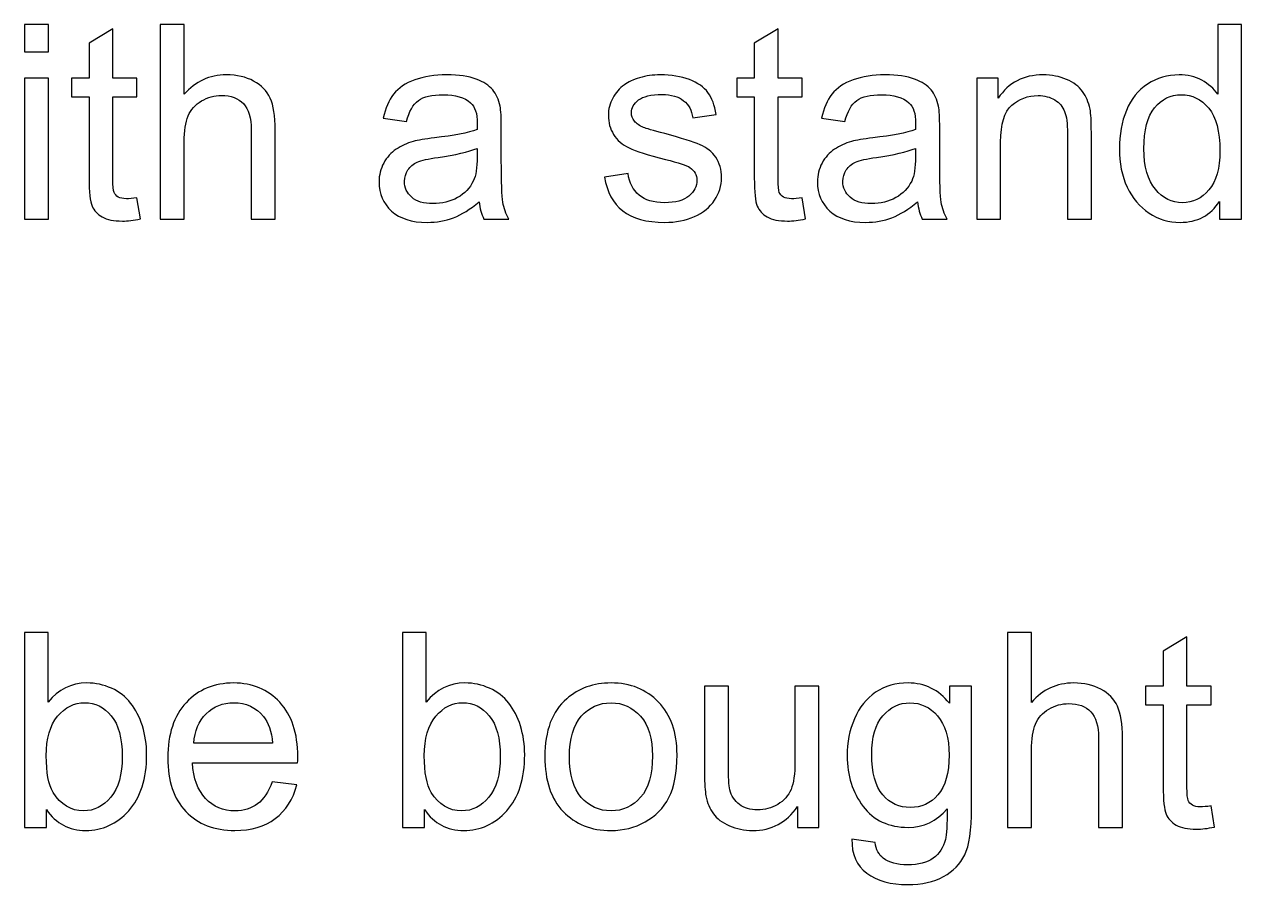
# Model space of a CAD drawing. Header units: centimetres. Extents: x -24.8 to 34.2, y -10 to 25.5.
# Drawn here: x -1.124 to 2.665, y 5.759 to 8.435 of the extents above; entities that cross this region are included whole.
import ezdxf

# ---------------------------------------------------------------- set-up
doc = ezdxf.new("R2010")
doc.units = ezdxf.units.CM
doc.header["$MEASUREMENT"] = 0
doc.layers.add('Layer 1', color=7, linetype='Continuous')

msp = doc.modelspace()

# ---------------------------------------------------------------- linework, layer by layer
at = {"layer": 'Layer 1', "color": 250}
for points, knots in [([(-1.12389, 8.34918), (-1.12389, 8.34918), (-1.12389, 8.43484), (-1.12389, 8.43484), (-1.12389, 8.43484), (-1.12389, 8.43484), (-1.04938, 8.43484), (-1.04938, 8.43484), (-1.04938, 8.43484), (-1.04938, 8.43484), (-1.04938, 8.34918), (-1.04938, 8.34918), (-1.04938, 8.34918), (-1.04938, 8.34918), (-1.12389, 8.34918), (-1.12389, 8.34918)], [0, 0, 0, 0, 0.25, 0.25, 0.25, 0.25, 0.5, 0.5, 0.5, 0.5, 0.75, 0.75, 0.75, 0.75, 1, 1, 1, 1]), ([(-0.77365, 7.89537), (-0.77365, 7.89537), (-0.76293, 7.82962), (-0.76293, 7.82962), (-0.76293, 7.82962), (-0.78381, 7.82524), (-0.80258, 7.82298), (-0.81909, 7.82298), (-0.81909, 7.82298), (-0.84618, 7.82298), (-0.86707, 7.82722), (-0.88203, 7.83583), (-0.88203, 7.83583), (-0.89684, 7.84429), (-0.90728, 7.85558), (-0.91335, 7.86955), (-0.91335, 7.86955), (-0.91942, 7.88338), (-0.92252, 7.91273), (-0.92252, 7.95732), (-0.92252, 7.95732), (-0.92252, 7.95732), (-0.92252, 8.20991), (-0.92252, 8.20991), (-0.92252, 8.20991), (-0.92252, 8.20991), (-0.97713, 8.20991), (-0.97713, 8.20991), (-0.97713, 8.20991), (-0.97713, 8.20991), (-0.97713, 8.26776), (-0.97713, 8.26776), (-0.97713, 8.26776), (-0.97713, 8.26776), (-0.92252, 8.26776), (-0.92252, 8.26776), (-0.92252, 8.26776), (-0.92252, 8.26776), (-0.92252, 8.37656), (-0.92252, 8.37656), (-0.92252, 8.37656), (-0.92252, 8.37656), (-0.84844, 8.42115), (-0.84844, 8.42115), (-0.84844, 8.42115), (-0.84844, 8.42115), (-0.84844, 8.26776), (-0.84844, 8.26776), (-0.84844, 8.26776), (-0.84844, 8.26776), (-0.77365, 8.26776), (-0.77365, 8.26776), (-0.77365, 8.26776), (-0.77365, 8.26776), (-0.77365, 8.20991), (-0.77365, 8.20991), (-0.77365, 8.20991), (-0.77365, 8.20991), (-0.84844, 8.20991), (-0.84844, 8.20991), (-0.84844, 8.20991), (-0.84844, 8.20991), (-0.84844, 7.95323), (-0.84844, 7.95323), (-0.84844, 7.95323), (-0.84844, 7.93192), (-0.84717, 7.91837), (-0.84463, 7.91231), (-0.84463, 7.91231), (-0.84195, 7.90624), (-0.83772, 7.90144), (-0.83179, 7.89777), (-0.83179, 7.89777), (-0.82586, 7.89425), (-0.8174, 7.89241), (-0.80639, 7.89241), (-0.80639, 7.89241), (-0.79806, 7.89241), (-0.7872, 7.8934), (-0.77365, 7.89537)], [0, 0, 0, 0, 0.05, 0.05, 0.05, 0.05, 0.1, 0.1, 0.1, 0.1, 0.15, 0.15, 0.15, 0.15, 0.2, 0.2, 0.2, 0.2, 0.25, 0.25, 0.25, 0.25, 0.3, 0.3, 0.3, 0.3, 0.35, 0.35, 0.35, 0.35, 0.4, 0.4, 0.4, 0.4, 0.45, 0.45, 0.45, 0.45, 0.5, 0.5, 0.5, 0.5, 0.55, 0.55, 0.55, 0.55, 0.6, 0.6, 0.6, 0.6, 0.65, 0.65, 0.65, 0.65, 0.7, 0.7, 0.7, 0.7, 0.75, 0.75, 0.75, 0.75, 0.8, 0.8, 0.8, 0.8, 0.85, 0.85, 0.85, 0.85, 0.9, 0.9, 0.9, 0.9, 0.95, 0.95, 0.95, 0.95, 1, 1, 1, 1]), ([(-0.70084, 7.82877), (-0.70084, 7.82877), (-0.70084, 8.43484), (-0.70084, 8.43484), (-0.70084, 8.43484), (-0.70084, 8.43484), (-0.62648, 8.43484), (-0.62648, 8.43484), (-0.62648, 8.43484), (-0.62648, 8.43484), (-0.62648, 8.21739), (-0.62648, 8.21739), (-0.62648, 8.21739), (-0.59176, 8.2576), (-0.54788, 8.27778), (-0.49496, 8.27778), (-0.49496, 8.27778), (-0.46251, 8.27778), (-0.43428, 8.27129), (-0.41029, 8.25845), (-0.41029, 8.25845), (-0.38631, 8.24575), (-0.36909, 8.22797), (-0.35879, 8.20539), (-0.35879, 8.20539), (-0.34849, 8.18282), (-0.34327, 8.14994), (-0.34327, 8.10704), (-0.34327, 8.10704), (-0.34327, 8.10704), (-0.34327, 7.82877), (-0.34327, 7.82877), (-0.34327, 7.82877), (-0.34327, 7.82877), (-0.41777, 7.82877), (-0.41777, 7.82877), (-0.41777, 7.82877), (-0.41777, 7.82877), (-0.41777, 8.10704), (-0.41777, 8.10704), (-0.41777, 8.10704), (-0.41777, 8.14415), (-0.42582, 8.17124), (-0.4419, 8.18818), (-0.4419, 8.18818), (-0.45799, 8.20511), (-0.48085, 8.21372), (-0.51034, 8.21372), (-0.51034, 8.21372), (-0.53236, 8.21372), (-0.5531, 8.20793), (-0.57257, 8.1965), (-0.57257, 8.1965), (-0.59204, 8.18507), (-0.60587, 8.16955), (-0.61406, 8.14994), (-0.61406, 8.14994), (-0.62238, 8.13046), (-0.62648, 8.10337), (-0.62648, 8.06894), (-0.62648, 8.06894), (-0.62648, 8.06894), (-0.62648, 7.82877), (-0.62648, 7.82877), (-0.62648, 7.82877), (-0.62648, 7.82877), (-0.70084, 7.82877), (-0.70084, 7.82877)], [0, 0, 0, 0, 0.0588235, 0.0588235, 0.0588235, 0.0588235, 0.1176471, 0.1176471, 0.1176471, 0.1176471, 0.1764706, 0.1764706, 0.1764706, 0.1764706, 0.2352941, 0.2352941, 0.2352941, 0.2352941, 0.2941176, 0.2941176, 0.2941176, 0.2941176, 0.3529412, 0.3529412, 0.3529412, 0.3529412, 0.4117647, 0.4117647, 0.4117647, 0.4117647, 0.4705882, 0.4705882, 0.4705882, 0.4705882, 0.5294118, 0.5294118, 0.5294118, 0.5294118, 0.5882353, 0.5882353, 0.5882353, 0.5882353, 0.6470588, 0.6470588, 0.6470588, 0.6470588, 0.7058824, 0.7058824, 0.7058824, 0.7058824, 0.7647059, 0.7647059, 0.7647059, 0.7647059, 0.8235294, 0.8235294, 0.8235294, 0.8235294, 0.8823529, 0.8823529, 0.8823529, 0.8823529, 0.9411765, 0.9411765, 0.9411765, 0.9411765, 1, 1, 1, 1]), ([(1.29713, 7.89537), (1.29713, 7.89537), (1.30785, 7.82962), (1.30785, 7.82962), (1.30785, 7.82962), (1.28697, 7.82524), (1.2682, 7.82298), (1.25169, 7.82298), (1.25169, 7.82298), (1.2246, 7.82298), (1.20371, 7.82722), (1.18875, 7.83583), (1.18875, 7.83583), (1.17394, 7.84429), (1.1635, 7.85558), (1.15743, 7.86955), (1.15743, 7.86955), (1.15136, 7.88338), (1.14826, 7.91273), (1.14826, 7.95732), (1.14826, 7.95732), (1.14826, 7.95732), (1.14826, 8.20991), (1.14826, 8.20991), (1.14826, 8.20991), (1.14826, 8.20991), (1.09365, 8.20991), (1.09365, 8.20991), (1.09365, 8.20991), (1.09365, 8.20991), (1.09365, 8.26776), (1.09365, 8.26776), (1.09365, 8.26776), (1.09365, 8.26776), (1.14826, 8.26776), (1.14826, 8.26776), (1.14826, 8.26776), (1.14826, 8.26776), (1.14826, 8.37656), (1.14826, 8.37656), (1.14826, 8.37656), (1.14826, 8.37656), (1.22234, 8.42115), (1.22234, 8.42115), (1.22234, 8.42115), (1.22234, 8.42115), (1.22234, 8.26776), (1.22234, 8.26776), (1.22234, 8.26776), (1.22234, 8.26776), (1.29713, 8.26776), (1.29713, 8.26776), (1.29713, 8.26776), (1.29713, 8.26776), (1.29713, 8.20991), (1.29713, 8.20991), (1.29713, 8.20991), (1.29713, 8.20991), (1.22234, 8.20991), (1.22234, 8.20991), (1.22234, 8.20991), (1.22234, 8.20991), (1.22234, 7.95323), (1.22234, 7.95323), (1.22234, 7.95323), (1.22234, 7.93192), (1.22361, 7.91837), (1.22615, 7.91231), (1.22615, 7.91231), (1.22883, 7.90624), (1.23306, 7.90144), (1.23899, 7.89777), (1.23899, 7.89777), (1.24492, 7.89425), (1.25338, 7.89241), (1.26439, 7.89241), (1.26439, 7.89241), (1.27272, 7.89241), (1.28358, 7.8934), (1.29713, 7.89537)], [0, 0, 0, 0, 0.05, 0.05, 0.05, 0.05, 0.1, 0.1, 0.1, 0.1, 0.15, 0.15, 0.15, 0.15, 0.2, 0.2, 0.2, 0.2, 0.25, 0.25, 0.25, 0.25, 0.3, 0.3, 0.3, 0.3, 0.35, 0.35, 0.35, 0.35, 0.4, 0.4, 0.4, 0.4, 0.45, 0.45, 0.45, 0.45, 0.5, 0.5, 0.5, 0.5, 0.55, 0.55, 0.55, 0.55, 0.6, 0.6, 0.6, 0.6, 0.65, 0.65, 0.65, 0.65, 0.7, 0.7, 0.7, 0.7, 0.75, 0.75, 0.75, 0.75, 0.8, 0.8, 0.8, 0.8, 0.85, 0.85, 0.85, 0.85, 0.9, 0.9, 0.9, 0.9, 0.95, 0.95, 0.95, 0.95, 1, 1, 1, 1]), ([(2.59646, 7.82877), (2.59646, 7.82877), (2.59646, 7.88423), (2.59646, 7.88423), (2.59646, 7.88423), (2.56866, 7.84062), (2.52774, 7.81889), (2.47369, 7.81889), (2.47369, 7.81889), (2.4387, 7.81889), (2.40653, 7.82849), (2.37717, 7.84782), (2.37717, 7.84782), (2.34782, 7.86701), (2.32511, 7.89396), (2.30888, 7.92868), (2.30888, 7.92868), (2.29279, 7.96325), (2.28475, 8.0029), (2.28475, 8.04791), (2.28475, 8.04791), (2.28475, 8.09166), (2.29209, 8.13145), (2.30662, 8.16715), (2.30662, 8.16715), (2.3213, 8.20285), (2.34317, 8.23023), (2.37238, 8.24914), (2.37238, 8.24914), (2.40159, 8.26819), (2.43432, 8.27778), (2.47045, 8.27778), (2.47045, 8.27778), (2.49684, 8.27778), (2.5204, 8.27214), (2.541, 8.26099), (2.541, 8.26099), (2.56175, 8.24984), (2.57854, 8.23531), (2.59152, 8.21739), (2.59152, 8.21739), (2.59152, 8.21739), (2.59152, 8.43484), (2.59152, 8.43484), (2.59152, 8.43484), (2.59152, 8.43484), (2.66546, 8.43484), (2.66546, 8.43484), (2.66546, 8.43484), (2.66546, 8.43484), (2.66546, 7.82877), (2.66546, 7.82877), (2.66546, 7.82877), (2.66546, 7.82877), (2.59646, 7.82877), (2.59646, 7.82877)], [0, 0, 0, 0, 0.0714286, 0.0714286, 0.0714286, 0.0714286, 0.1428571, 0.1428571, 0.1428571, 0.1428571, 0.2142857, 0.2142857, 0.2142857, 0.2142857, 0.2857143, 0.2857143, 0.2857143, 0.2857143, 0.3571429, 0.3571429, 0.3571429, 0.3571429, 0.4285714, 0.4285714, 0.4285714, 0.4285714, 0.5, 0.5, 0.5, 0.5, 0.5714286, 0.5714286, 0.5714286, 0.5714286, 0.6428571, 0.6428571, 0.6428571, 0.6428571, 0.7142857, 0.7142857, 0.7142857, 0.7142857, 0.7857143, 0.7857143, 0.7857143, 0.7857143, 0.8571429, 0.8571429, 0.8571429, 0.8571429, 0.9285714, 0.9285714, 0.9285714, 0.9285714, 1, 1, 1, 1]), ([(-1.12389, 7.82877), (-1.12389, 7.82877), (-1.12389, 8.26776), (-1.12389, 8.26776), (-1.12389, 8.26776), (-1.12389, 8.26776), (-1.04938, 8.26776), (-1.04938, 8.26776), (-1.04938, 8.26776), (-1.04938, 8.26776), (-1.04938, 7.82877), (-1.04938, 7.82877), (-1.04938, 7.82877), (-1.04938, 7.82877), (-1.12389, 7.82877), (-1.12389, 7.82877)], [0, 0, 0, 0, 0.25, 0.25, 0.25, 0.25, 0.5, 0.5, 0.5, 0.5, 0.75, 0.75, 0.75, 0.75, 1, 1, 1, 1]), ([(0.29172, 7.88296), (0.26407, 7.85953), (0.23754, 7.84302), (0.21214, 7.83329), (0.21214, 7.83329), (0.1866, 7.82369), (0.15922, 7.81889), (0.13001, 7.81889), (0.13001, 7.81889), (0.08175, 7.81889), (0.04478, 7.8306), (0.01882, 7.85417), (0.01882, 7.85417), (-0.00701, 7.87774), (-0.01999, 7.90793), (-0.01999, 7.94448), (-0.01999, 7.94448), (-0.01999, 7.96607), (-0.01519, 7.98568), (-0.00531, 8.00346), (-0.00531, 8.00346), (0.00442, 8.02124), (0.01726, 8.0355), (0.03307, 8.04622), (0.03307, 8.04622), (0.04901, 8.05694), (0.06679, 8.06513), (0.08669, 8.07063), (0.08669, 8.07063), (0.10122, 8.07444), (0.12324, 8.07825), (0.15273, 8.08178), (0.15273, 8.08178), (0.21284, 8.08898), (0.25715, 8.09744), (0.28551, 8.10746), (0.28551, 8.10746), (0.2858, 8.11762), (0.28594, 8.12411), (0.28594, 8.12679), (0.28594, 8.12679), (0.28594, 8.15713), (0.27888, 8.17858), (0.26477, 8.19086), (0.26477, 8.19086), (0.24586, 8.20779), (0.2175, 8.21612), (0.1801, 8.21612), (0.1801, 8.21612), (0.14511, 8.21612), (0.11929, 8.21005), (0.10249, 8.19777), (0.10249, 8.19777), (0.08584, 8.1855), (0.07357, 8.16377), (0.06552, 8.13258), (0.06552, 8.13258), (0.06552, 8.13258), (-0.00715, 8.1426), (-0.00715, 8.1426), (-0.00715, 8.1426), (-0.00052, 8.17364), (0.01035, 8.1989), (0.02545, 8.21795), (0.02545, 8.21795), (0.04055, 8.23714), (0.06256, 8.25196), (0.09121, 8.26226), (0.09121, 8.26226), (0.11985, 8.27256), (0.15301, 8.27778), (0.19083, 8.27778), (0.19083, 8.27778), (0.22836, 8.27778), (0.2587, 8.27327), (0.28213, 8.26452), (0.28213, 8.26452), (0.30555, 8.25563), (0.32277, 8.24462), (0.33391, 8.23122), (0.33391, 8.23122), (0.34492, 8.21781), (0.35254, 8.20102), (0.35706, 8.18056), (0.35706, 8.18056), (0.35946, 8.16786), (0.36073, 8.145), (0.36073, 8.11198), (0.36073, 8.11198), (0.36073, 8.11198), (0.36073, 8.01278), (0.36073, 8.01278), (0.36073, 8.01278), (0.36073, 7.94349), (0.36228, 7.89975), (0.36552, 7.88155), (0.36552, 7.88155), (0.36863, 7.8632), (0.37498, 7.84556), (0.38429, 7.82877), (0.38429, 7.82877), (0.38429, 7.82877), (0.30654, 7.82877), (0.30654, 7.82877), (0.30654, 7.82877), (0.29892, 7.84415), (0.29384, 7.86221), (0.29172, 7.88296)], [0, 0, 0, 0, 0.037037, 0.037037, 0.037037, 0.037037, 0.0740741, 0.0740741, 0.0740741, 0.0740741, 0.1111111, 0.1111111, 0.1111111, 0.1111111, 0.1481481, 0.1481481, 0.1481481, 0.1481481, 0.1851852, 0.1851852, 0.1851852, 0.1851852, 0.2222222, 0.2222222, 0.2222222, 0.2222222, 0.2592593, 0.2592593, 0.2592593, 0.2592593, 0.2962963, 0.2962963, 0.2962963, 0.2962963, 0.3333333, 0.3333333, 0.3333333, 0.3333333, 0.3703704, 0.3703704, 0.3703704, 0.3703704, 0.4074074, 0.4074074, 0.4074074, 0.4074074, 0.4444444, 0.4444444, 0.4444444, 0.4444444, 0.4814815, 0.4814815, 0.4814815, 0.4814815, 0.5185185, 0.5185185, 0.5185185, 0.5185185, 0.5555556, 0.5555556, 0.5555556, 0.5555556, 0.5925926, 0.5925926, 0.5925926, 0.5925926, 0.6296296, 0.6296296, 0.6296296, 0.6296296, 0.6666667, 0.6666667, 0.6666667, 0.6666667, 0.7037037, 0.7037037, 0.7037037, 0.7037037, 0.7407407, 0.7407407, 0.7407407, 0.7407407, 0.7777778, 0.7777778, 0.7777778, 0.7777778, 0.8148148, 0.8148148, 0.8148148, 0.8148148, 0.8518519, 0.8518519, 0.8518519, 0.8518519, 0.8888889, 0.8888889, 0.8888889, 0.8888889, 0.9259259, 0.9259259, 0.9259259, 0.9259259, 0.962963, 0.962963, 0.962963, 0.962963, 1, 1, 1, 1]), ([(0.68161, 7.95986), (0.68161, 7.95986), (0.75512, 7.97143), (0.75512, 7.97143), (0.75512, 7.97143), (0.75922, 7.94194), (0.77079, 7.91936), (0.7897, 7.90356), (0.7897, 7.90356), (0.80846, 7.8879), (0.83485, 7.87999), (0.86886, 7.87999), (0.86886, 7.87999), (0.90301, 7.87999), (0.92841, 7.88705), (0.94492, 7.90088), (0.94492, 7.90088), (0.96143, 7.91485), (0.96975, 7.93122), (0.96975, 7.94984), (0.96975, 7.94984), (0.96975, 7.96678), (0.96241, 7.9799), (0.94774, 7.98964), (0.94774, 7.98964), (0.93758, 7.99627), (0.91218, 8.00459), (0.87168, 8.01475), (0.87168, 8.01475), (0.81721, 8.02858), (0.77925, 8.04044), (0.75823, 8.05059), (0.75823, 8.05059), (0.7372, 8.06061), (0.72112, 8.07458), (0.71025, 8.09236), (0.71025, 8.09236), (0.69939, 8.11014), (0.69388, 8.12976), (0.69388, 8.15121), (0.69388, 8.15121), (0.69388, 8.17082), (0.6984, 8.18888), (0.70743, 8.20553), (0.70743, 8.20553), (0.71632, 8.22233), (0.72859, 8.23615), (0.74398, 8.24716), (0.74398, 8.24716), (0.75555, 8.25563), (0.77135, 8.26297), (0.79125, 8.26889), (0.79125, 8.26889), (0.81129, 8.27482), (0.83273, 8.27778), (0.85559, 8.27778), (0.85559, 8.27778), (0.89002, 8.27778), (0.92022, 8.2727), (0.94633, 8.26282), (0.94633, 8.26282), (0.97243, 8.25295), (0.99162, 8.23954), (1.00404, 8.22261), (1.00404, 8.22261), (1.01646, 8.20553), (1.02493, 8.18296), (1.02958, 8.15459), (1.02958, 8.15459), (1.02958, 8.15459), (0.95691, 8.14457), (0.95691, 8.14457), (0.95691, 8.14457), (0.95352, 8.16715), (0.94393, 8.18479), (0.92812, 8.19749), (0.92812, 8.19749), (0.91232, 8.21019), (0.88988, 8.21654), (0.86096, 8.21654), (0.86096, 8.21654), (0.82681, 8.21654), (0.8024, 8.2109), (0.78786, 8.19961), (0.78786, 8.19961), (0.77319, 8.18832), (0.76585, 8.17505), (0.76585, 8.15996), (0.76585, 8.15996), (0.76585, 8.15022), (0.76895, 8.14161), (0.77502, 8.13385), (0.77502, 8.13385), (0.78109, 8.12581), (0.79054, 8.11932), (0.80352, 8.11395), (0.80352, 8.11395), (0.811, 8.11127), (0.83288, 8.10492), (0.86928, 8.09504), (0.86928, 8.09504), (0.92192, 8.08093), (0.9586, 8.0695), (0.97935, 8.06047), (0.97935, 8.06047), (1.00023, 8.05158), (1.0166, 8.03846), (1.02845, 8.02139), (1.02845, 8.02139), (1.04031, 8.00431), (1.04623, 7.98314), (1.04623, 7.95774), (1.04623, 7.95774), (1.04623, 7.93291), (1.0389, 7.90963), (1.0245, 7.88761), (1.0245, 7.88761), (1.00997, 7.86574), (0.98908, 7.84881), (0.96185, 7.83681), (0.96185, 7.83681), (0.93462, 7.82482), (0.90371, 7.81889), (0.86928, 7.81889), (0.86928, 7.81889), (0.81213, 7.81889), (0.76867, 7.83075), (0.73875, 7.85445), (0.73875, 7.85445), (0.70884, 7.87816), (0.68979, 7.91329), (0.68161, 7.95986)], [0, 0, 0, 0, 0.030303, 0.030303, 0.030303, 0.030303, 0.0606061, 0.0606061, 0.0606061, 0.0606061, 0.0909091, 0.0909091, 0.0909091, 0.0909091, 0.1212121, 0.1212121, 0.1212121, 0.1212121, 0.1515152, 0.1515152, 0.1515152, 0.1515152, 0.1818182, 0.1818182, 0.1818182, 0.1818182, 0.2121212, 0.2121212, 0.2121212, 0.2121212, 0.2424242, 0.2424242, 0.2424242, 0.2424242, 0.2727273, 0.2727273, 0.2727273, 0.2727273, 0.3030303, 0.3030303, 0.3030303, 0.3030303, 0.3333333, 0.3333333, 0.3333333, 0.3333333, 0.3636364, 0.3636364, 0.3636364, 0.3636364, 0.3939394, 0.3939394, 0.3939394, 0.3939394, 0.4242424, 0.4242424, 0.4242424, 0.4242424, 0.4545455, 0.4545455, 0.4545455, 0.4545455, 0.4848485, 0.4848485, 0.4848485, 0.4848485, 0.5151515, 0.5151515, 0.5151515, 0.5151515, 0.5454545, 0.5454545, 0.5454545, 0.5454545, 0.5757576, 0.5757576, 0.5757576, 0.5757576, 0.6060606, 0.6060606, 0.6060606, 0.6060606, 0.6363636, 0.6363636, 0.6363636, 0.6363636, 0.6666667, 0.6666667, 0.6666667, 0.6666667, 0.6969697, 0.6969697, 0.6969697, 0.6969697, 0.7272727, 0.7272727, 0.7272727, 0.7272727, 0.7575758, 0.7575758, 0.7575758, 0.7575758, 0.7878788, 0.7878788, 0.7878788, 0.7878788, 0.8181818, 0.8181818, 0.8181818, 0.8181818, 0.8484848, 0.8484848, 0.8484848, 0.8484848, 0.8787879, 0.8787879, 0.8787879, 0.8787879, 0.9090909, 0.9090909, 0.9090909, 0.9090909, 0.9393939, 0.9393939, 0.9393939, 0.9393939, 0.969697, 0.969697, 0.969697, 0.969697, 1, 1, 1, 1]), ([(1.65639, 7.88296), (1.62874, 7.85953), (1.60221, 7.84302), (1.57681, 7.83329), (1.57681, 7.83329), (1.55127, 7.82369), (1.52389, 7.81889), (1.49468, 7.81889), (1.49468, 7.81889), (1.44642, 7.81889), (1.40945, 7.8306), (1.38349, 7.85417), (1.38349, 7.85417), (1.35766, 7.87774), (1.34468, 7.90793), (1.34468, 7.94448), (1.34468, 7.94448), (1.34468, 7.96607), (1.34948, 7.98568), (1.35936, 8.00346), (1.35936, 8.00346), (1.36909, 8.02124), (1.38193, 8.0355), (1.39774, 8.04622), (1.39774, 8.04622), (1.41368, 8.05694), (1.43146, 8.06513), (1.45136, 8.07063), (1.45136, 8.07063), (1.46589, 8.07444), (1.48791, 8.07825), (1.5174, 8.08178), (1.5174, 8.08178), (1.57751, 8.08898), (1.62182, 8.09744), (1.65018, 8.10746), (1.65018, 8.10746), (1.65047, 8.11762), (1.65061, 8.12411), (1.65061, 8.12679), (1.65061, 8.12679), (1.65061, 8.15713), (1.64355, 8.17858), (1.62944, 8.19086), (1.62944, 8.19086), (1.61053, 8.20779), (1.58217, 8.21612), (1.54477, 8.21612), (1.54477, 8.21612), (1.50978, 8.21612), (1.48396, 8.21005), (1.46716, 8.19777), (1.46716, 8.19777), (1.45051, 8.1855), (1.43824, 8.16377), (1.43019, 8.13258), (1.43019, 8.13258), (1.43019, 8.13258), (1.35752, 8.1426), (1.35752, 8.1426), (1.35752, 8.1426), (1.36415, 8.17364), (1.37502, 8.1989), (1.39012, 8.21795), (1.39012, 8.21795), (1.40522, 8.23714), (1.42723, 8.25196), (1.45588, 8.26226), (1.45588, 8.26226), (1.48452, 8.27256), (1.51768, 8.27778), (1.5555, 8.27778), (1.5555, 8.27778), (1.59303, 8.27778), (1.62337, 8.27327), (1.6468, 8.26452), (1.6468, 8.26452), (1.67022, 8.25563), (1.68744, 8.24462), (1.69858, 8.23122), (1.69858, 8.23122), (1.70959, 8.21781), (1.71721, 8.20102), (1.72173, 8.18056), (1.72173, 8.18056), (1.72413, 8.16786), (1.7254, 8.145), (1.7254, 8.11198), (1.7254, 8.11198), (1.7254, 8.11198), (1.7254, 8.01278), (1.7254, 8.01278), (1.7254, 8.01278), (1.7254, 7.94349), (1.72695, 7.89975), (1.73019, 7.88155), (1.73019, 7.88155), (1.7333, 7.8632), (1.73965, 7.84556), (1.74896, 7.82877), (1.74896, 7.82877), (1.74896, 7.82877), (1.67121, 7.82877), (1.67121, 7.82877), (1.67121, 7.82877), (1.66359, 7.84415), (1.65851, 7.86221), (1.65639, 7.88296)], [0, 0, 0, 0, 0.037037, 0.037037, 0.037037, 0.037037, 0.0740741, 0.0740741, 0.0740741, 0.0740741, 0.1111111, 0.1111111, 0.1111111, 0.1111111, 0.1481481, 0.1481481, 0.1481481, 0.1481481, 0.1851852, 0.1851852, 0.1851852, 0.1851852, 0.2222222, 0.2222222, 0.2222222, 0.2222222, 0.2592593, 0.2592593, 0.2592593, 0.2592593, 0.2962963, 0.2962963, 0.2962963, 0.2962963, 0.3333333, 0.3333333, 0.3333333, 0.3333333, 0.3703704, 0.3703704, 0.3703704, 0.3703704, 0.4074074, 0.4074074, 0.4074074, 0.4074074, 0.4444444, 0.4444444, 0.4444444, 0.4444444, 0.4814815, 0.4814815, 0.4814815, 0.4814815, 0.5185185, 0.5185185, 0.5185185, 0.5185185, 0.5555556, 0.5555556, 0.5555556, 0.5555556, 0.5925926, 0.5925926, 0.5925926, 0.5925926, 0.6296296, 0.6296296, 0.6296296, 0.6296296, 0.6666667, 0.6666667, 0.6666667, 0.6666667, 0.7037037, 0.7037037, 0.7037037, 0.7037037, 0.7407407, 0.7407407, 0.7407407, 0.7407407, 0.7777778, 0.7777778, 0.7777778, 0.7777778, 0.8148148, 0.8148148, 0.8148148, 0.8148148, 0.8518519, 0.8518519, 0.8518519, 0.8518519, 0.8888889, 0.8888889, 0.8888889, 0.8888889, 0.9259259, 0.9259259, 0.9259259, 0.9259259, 0.962963, 0.962963, 0.962963, 0.962963, 1, 1, 1, 1]), ([(1.84082, 7.82877), (1.84082, 7.82877), (1.84082, 8.26776), (1.84082, 8.26776), (1.84082, 8.26776), (1.84082, 8.26776), (1.90771, 8.26776), (1.90771, 8.26776), (1.90771, 8.26776), (1.90771, 8.26776), (1.90771, 8.20539), (1.90771, 8.20539), (1.90771, 8.20539), (1.94002, 8.25365), (1.98659, 8.27778), (2.0474, 8.27778), (2.0474, 8.27778), (2.07393, 8.27778), (2.0982, 8.27298), (2.12036, 8.26353), (2.12036, 8.26353), (2.14265, 8.25393), (2.15916, 8.24152), (2.17017, 8.22599), (2.17017, 8.22599), (2.18132, 8.21061), (2.18894, 8.19227), (2.19345, 8.1711), (2.19345, 8.1711), (2.19613, 8.15727), (2.19755, 8.13314), (2.19755, 8.09871), (2.19755, 8.09871), (2.19755, 8.09871), (2.19755, 7.82877), (2.19755, 7.82877), (2.19755, 7.82877), (2.19755, 7.82877), (2.12304, 7.82877), (2.12304, 7.82877), (2.12304, 7.82877), (2.12304, 7.82877), (2.12304, 8.09589), (2.12304, 8.09589), (2.12304, 8.09589), (2.12304, 8.12609), (2.12022, 8.14881), (2.11443, 8.16391), (2.11443, 8.16391), (2.10865, 8.17886), (2.09835, 8.19086), (2.08367, 8.19975), (2.08367, 8.19975), (2.06885, 8.20878), (2.05164, 8.21329), (2.03174, 8.21329), (2.03174, 8.21329), (1.99999, 8.21329), (1.97276, 8.20313), (1.94962, 8.1831), (1.94962, 8.1831), (1.92661, 8.16292), (1.91518, 8.12482), (1.91518, 8.06852), (1.91518, 8.06852), (1.91518, 8.06852), (1.91518, 7.82877), (1.91518, 7.82877), (1.91518, 7.82877), (1.91518, 7.82877), (1.84082, 7.82877), (1.84082, 7.82877)], [0, 0, 0, 0, 0.0555556, 0.0555556, 0.0555556, 0.0555556, 0.1111111, 0.1111111, 0.1111111, 0.1111111, 0.1666667, 0.1666667, 0.1666667, 0.1666667, 0.2222222, 0.2222222, 0.2222222, 0.2222222, 0.2777778, 0.2777778, 0.2777778, 0.2777778, 0.3333333, 0.3333333, 0.3333333, 0.3333333, 0.3888889, 0.3888889, 0.3888889, 0.3888889, 0.4444444, 0.4444444, 0.4444444, 0.4444444, 0.5, 0.5, 0.5, 0.5, 0.5555556, 0.5555556, 0.5555556, 0.5555556, 0.6111111, 0.6111111, 0.6111111, 0.6111111, 0.6666667, 0.6666667, 0.6666667, 0.6666667, 0.7222222, 0.7222222, 0.7222222, 0.7222222, 0.7777778, 0.7777778, 0.7777778, 0.7777778, 0.8333333, 0.8333333, 0.8333333, 0.8333333, 0.8888889, 0.8888889, 0.8888889, 0.8888889, 0.9444444, 0.9444444, 0.9444444, 0.9444444, 1, 1, 1, 1]), ([(2.36123, 8.04791), (2.36123, 7.99161), (2.37308, 7.94956), (2.39679, 7.92176), (2.39679, 7.92176), (2.4205, 7.89396), (2.44844, 7.87999), (2.48075, 7.87999), (2.48075, 7.87999), (2.5132, 7.87999), (2.54086, 7.8934), (2.56358, 7.91993), (2.56358, 7.91993), (2.5863, 7.94646), (2.59773, 7.9871), (2.59773, 8.0417), (2.59773, 8.0417), (2.59773, 8.10182), (2.58616, 8.14584), (2.56302, 8.17393), (2.56302, 8.17393), (2.53987, 8.20215), (2.51137, 8.21612), (2.47736, 8.21612), (2.47736, 8.21612), (2.44434, 8.21612), (2.41669, 8.20257), (2.39453, 8.17562), (2.39453, 8.17562), (2.37238, 8.14867), (2.36123, 8.10605), (2.36123, 8.04791)], [0, 0, 0, 0, 0.125, 0.125, 0.125, 0.125, 0.25, 0.25, 0.25, 0.25, 0.375, 0.375, 0.375, 0.375, 0.5, 0.5, 0.5, 0.5, 0.625, 0.625, 0.625, 0.625, 0.75, 0.75, 0.75, 0.75, 0.875, 0.875, 0.875, 0.875, 1, 1, 1, 1]), ([(0.28551, 8.04918), (0.25842, 8.03804), (0.21792, 8.02872), (0.16402, 8.02096), (0.16402, 8.02096), (0.1334, 8.01659), (0.11167, 8.01165), (0.09911, 8.00615), (0.09911, 8.00615), (0.08641, 8.00064), (0.07653, 7.9926), (0.06976, 7.98187), (0.06976, 7.98187), (0.06284, 7.97129), (0.05931, 7.95958), (0.05931, 7.9466), (0.05931, 7.9466), (0.05931, 7.9267), (0.06693, 7.91019), (0.08189, 7.89693), (0.08189, 7.89693), (0.09685, 7.8838), (0.11886, 7.87717), (0.14779, 7.87717), (0.14779, 7.87717), (0.17644, 7.87717), (0.20198, 7.88338), (0.22427, 7.89594), (0.22427, 7.89594), (0.24657, 7.9085), (0.26308, 7.92571), (0.27352, 7.94744), (0.27352, 7.94744), (0.28156, 7.96424), (0.28551, 7.98907), (0.28551, 8.02181), (0.28551, 8.02181), (0.28551, 8.02181), (0.28551, 8.04918), (0.28551, 8.04918)], [0, 0, 0, 0, 0.1, 0.1, 0.1, 0.1, 0.2, 0.2, 0.2, 0.2, 0.3, 0.3, 0.3, 0.3, 0.4, 0.4, 0.4, 0.4, 0.5, 0.5, 0.5, 0.5, 0.6, 0.6, 0.6, 0.6, 0.7, 0.7, 0.7, 0.7, 0.8, 0.8, 0.8, 0.8, 0.9, 0.9, 0.9, 0.9, 1, 1, 1, 1]), ([(1.65018, 8.04918), (1.62309, 8.03804), (1.58259, 8.02872), (1.52869, 8.02096), (1.52869, 8.02096), (1.49807, 8.01659), (1.47634, 8.01165), (1.46378, 8.00615), (1.46378, 8.00615), (1.45108, 8.00064), (1.4412, 7.9926), (1.43443, 7.98187), (1.43443, 7.98187), (1.42751, 7.97129), (1.42398, 7.95958), (1.42398, 7.9466), (1.42398, 7.9466), (1.42398, 7.9267), (1.4316, 7.91019), (1.44656, 7.89693), (1.44656, 7.89693), (1.46152, 7.8838), (1.48353, 7.87717), (1.51246, 7.87717), (1.51246, 7.87717), (1.54111, 7.87717), (1.56665, 7.88338), (1.58894, 7.89594), (1.58894, 7.89594), (1.61124, 7.9085), (1.62775, 7.92571), (1.63819, 7.94744), (1.63819, 7.94744), (1.64623, 7.96424), (1.65018, 7.98907), (1.65018, 8.02181), (1.65018, 8.02181), (1.65018, 8.02181), (1.65018, 8.04918), (1.65018, 8.04918)], [0, 0, 0, 0, 0.1, 0.1, 0.1, 0.1, 0.2, 0.2, 0.2, 0.2, 0.3, 0.3, 0.3, 0.3, 0.4, 0.4, 0.4, 0.4, 0.5, 0.5, 0.5, 0.5, 0.6, 0.6, 0.6, 0.6, 0.7, 0.7, 0.7, 0.7, 0.8, 0.8, 0.8, 0.8, 0.9, 0.9, 0.9, 0.9, 1, 1, 1, 1]), ([(-1.05517, 5.93705), (-1.05517, 5.93705), (-1.12417, 5.93705), (-1.12417, 5.93705), (-1.12417, 5.93705), (-1.12417, 5.93705), (-1.12417, 6.54312), (-1.12417, 6.54312), (-1.12417, 6.54312), (-1.12417, 6.54312), (-1.04981, 6.54312), (-1.04981, 6.54312), (-1.04981, 6.54312), (-1.04981, 6.54312), (-1.04981, 6.32694), (-1.04981, 6.32694), (-1.04981, 6.32694), (-1.01834, 6.36631), (-0.97827, 6.38606), (-0.92958, 6.38606), (-0.92958, 6.38606), (-0.90249, 6.38606), (-0.87695, 6.38056), (-0.85282, 6.36969), (-0.85282, 6.36969), (-0.82869, 6.35883), (-0.80893, 6.34345), (-0.79327, 6.32383), (-0.79327, 6.32383), (-0.77775, 6.30408), (-0.76547, 6.28037), (-0.75672, 6.25243), (-0.75672, 6.25243), (-0.74783, 6.22463), (-0.74346, 6.19486), (-0.74346, 6.16325), (-0.74346, 6.16325), (-0.74346, 6.0879), (-0.76209, 6.02976), (-0.79934, 5.9887), (-0.79934, 5.9887), (-0.83645, 5.94763), (-0.88118, 5.92717), (-0.93325, 5.92717), (-0.93325, 5.92717), (-0.98504, 5.92717), (-1.02568, 5.94876), (-1.05517, 5.99208), (-1.05517, 5.99208), (-1.05517, 5.99208), (-1.05517, 5.93705), (-1.05517, 5.93705)], [0, 0, 0, 0, 0.0769231, 0.0769231, 0.0769231, 0.0769231, 0.1538462, 0.1538462, 0.1538462, 0.1538462, 0.2307692, 0.2307692, 0.2307692, 0.2307692, 0.3076923, 0.3076923, 0.3076923, 0.3076923, 0.3846154, 0.3846154, 0.3846154, 0.3846154, 0.4615385, 0.4615385, 0.4615385, 0.4615385, 0.5384615, 0.5384615, 0.5384615, 0.5384615, 0.6153846, 0.6153846, 0.6153846, 0.6153846, 0.6923077, 0.6923077, 0.6923077, 0.6923077, 0.7692308, 0.7692308, 0.7692308, 0.7692308, 0.8461538, 0.8461538, 0.8461538, 0.8461538, 0.9230769, 0.9230769, 0.9230769, 0.9230769, 1, 1, 1, 1]), ([(0.12182, 5.93705), (0.12182, 5.93705), (0.05282, 5.93705), (0.05282, 5.93705), (0.05282, 5.93705), (0.05282, 5.93705), (0.05282, 6.54312), (0.05282, 6.54312), (0.05282, 6.54312), (0.05282, 6.54312), (0.12718, 6.54312), (0.12718, 6.54312), (0.12718, 6.54312), (0.12718, 6.54312), (0.12718, 6.32694), (0.12718, 6.32694), (0.12718, 6.32694), (0.15865, 6.36631), (0.19872, 6.38606), (0.24741, 6.38606), (0.24741, 6.38606), (0.2745, 6.38606), (0.30004, 6.38056), (0.32417, 6.36969), (0.32417, 6.36969), (0.3483, 6.35883), (0.36806, 6.34345), (0.38372, 6.32383), (0.38372, 6.32383), (0.39924, 6.30408), (0.41152, 6.28037), (0.42027, 6.25243), (0.42027, 6.25243), (0.42916, 6.22463), (0.43353, 6.19486), (0.43353, 6.16325), (0.43353, 6.16325), (0.43353, 6.0879), (0.4149, 6.02976), (0.37765, 5.9887), (0.37765, 5.9887), (0.34054, 5.94763), (0.29581, 5.92717), (0.24374, 5.92717), (0.24374, 5.92717), (0.19195, 5.92717), (0.15131, 5.94876), (0.12182, 5.99208), (0.12182, 5.99208), (0.12182, 5.99208), (0.12182, 5.93705), (0.12182, 5.93705)], [0, 0, 0, 0, 0.0769231, 0.0769231, 0.0769231, 0.0769231, 0.1538462, 0.1538462, 0.1538462, 0.1538462, 0.2307692, 0.2307692, 0.2307692, 0.2307692, 0.3076923, 0.3076923, 0.3076923, 0.3076923, 0.3846154, 0.3846154, 0.3846154, 0.3846154, 0.4615385, 0.4615385, 0.4615385, 0.4615385, 0.5384615, 0.5384615, 0.5384615, 0.5384615, 0.6153846, 0.6153846, 0.6153846, 0.6153846, 0.6923077, 0.6923077, 0.6923077, 0.6923077, 0.7692308, 0.7692308, 0.7692308, 0.7692308, 0.8461538, 0.8461538, 0.8461538, 0.8461538, 0.9230769, 0.9230769, 0.9230769, 0.9230769, 1, 1, 1, 1]), ([(1.93676, 5.93705), (1.93676, 5.93705), (1.93676, 6.54312), (1.93676, 6.54312), (1.93676, 6.54312), (1.93676, 6.54312), (2.01112, 6.54312), (2.01112, 6.54312), (2.01112, 6.54312), (2.01112, 6.54312), (2.01112, 6.32567), (2.01112, 6.32567), (2.01112, 6.32567), (2.04584, 6.36588), (2.08972, 6.38606), (2.14264, 6.38606), (2.14264, 6.38606), (2.17509, 6.38606), (2.20332, 6.37957), (2.22731, 6.36673), (2.22731, 6.36673), (2.25129, 6.35403), (2.26851, 6.33625), (2.27881, 6.31367), (2.27881, 6.31367), (2.28911, 6.2911), (2.29433, 6.25822), (2.29433, 6.21532), (2.29433, 6.21532), (2.29433, 6.21532), (2.29433, 5.93705), (2.29433, 5.93705), (2.29433, 5.93705), (2.29433, 5.93705), (2.21983, 5.93705), (2.21983, 5.93705), (2.21983, 5.93705), (2.21983, 5.93705), (2.21983, 6.21532), (2.21983, 6.21532), (2.21983, 6.21532), (2.21983, 6.25243), (2.21178, 6.27952), (2.1957, 6.29646), (2.1957, 6.29646), (2.17961, 6.31339), (2.15675, 6.322), (2.12726, 6.322), (2.12726, 6.322), (2.10524, 6.322), (2.0845, 6.31621), (2.06503, 6.30478), (2.06503, 6.30478), (2.04556, 6.29335), (2.03173, 6.27783), (2.02354, 6.25822), (2.02354, 6.25822), (2.01522, 6.23874), (2.01112, 6.21165), (2.01112, 6.17722), (2.01112, 6.17722), (2.01112, 6.17722), (2.01112, 5.93705), (2.01112, 5.93705), (2.01112, 5.93705), (2.01112, 5.93705), (1.93676, 5.93705), (1.93676, 5.93705)], [0, 0, 0, 0, 0.0588235, 0.0588235, 0.0588235, 0.0588235, 0.1176471, 0.1176471, 0.1176471, 0.1176471, 0.1764706, 0.1764706, 0.1764706, 0.1764706, 0.2352941, 0.2352941, 0.2352941, 0.2352941, 0.2941176, 0.2941176, 0.2941176, 0.2941176, 0.3529412, 0.3529412, 0.3529412, 0.3529412, 0.4117647, 0.4117647, 0.4117647, 0.4117647, 0.4705882, 0.4705882, 0.4705882, 0.4705882, 0.5294118, 0.5294118, 0.5294118, 0.5294118, 0.5882353, 0.5882353, 0.5882353, 0.5882353, 0.6470588, 0.6470588, 0.6470588, 0.6470588, 0.7058824, 0.7058824, 0.7058824, 0.7058824, 0.7647059, 0.7647059, 0.7647059, 0.7647059, 0.8235294, 0.8235294, 0.8235294, 0.8235294, 0.8823529, 0.8823529, 0.8823529, 0.8823529, 0.9411765, 0.9411765, 0.9411765, 0.9411765, 1, 1, 1, 1]), ([(2.57006, 6.00365), (2.57006, 6.00365), (2.58078, 5.9379), (2.58078, 5.9379), (2.58078, 5.9379), (2.5599, 5.93352), (2.54113, 5.93126), (2.52462, 5.93126), (2.52462, 5.93126), (2.49753, 5.93126), (2.47664, 5.9355), (2.46168, 5.94411), (2.46168, 5.94411), (2.44687, 5.95257), (2.43643, 5.96386), (2.43036, 5.97783), (2.43036, 5.97783), (2.42429, 5.99166), (2.42119, 6.02101), (2.42119, 6.0656), (2.42119, 6.0656), (2.42119, 6.0656), (2.42119, 6.31819), (2.42119, 6.31819), (2.42119, 6.31819), (2.42119, 6.31819), (2.36658, 6.31819), (2.36658, 6.31819), (2.36658, 6.31819), (2.36658, 6.31819), (2.36658, 6.37604), (2.36658, 6.37604), (2.36658, 6.37604), (2.36658, 6.37604), (2.42119, 6.37604), (2.42119, 6.37604), (2.42119, 6.37604), (2.42119, 6.37604), (2.42119, 6.48484), (2.42119, 6.48484), (2.42119, 6.48484), (2.42119, 6.48484), (2.49527, 6.52943), (2.49527, 6.52943), (2.49527, 6.52943), (2.49527, 6.52943), (2.49527, 6.37604), (2.49527, 6.37604), (2.49527, 6.37604), (2.49527, 6.37604), (2.57006, 6.37604), (2.57006, 6.37604), (2.57006, 6.37604), (2.57006, 6.37604), (2.57006, 6.31819), (2.57006, 6.31819), (2.57006, 6.31819), (2.57006, 6.31819), (2.49527, 6.31819), (2.49527, 6.31819), (2.49527, 6.31819), (2.49527, 6.31819), (2.49527, 6.06151), (2.49527, 6.06151), (2.49527, 6.06151), (2.49527, 6.0402), (2.49654, 6.02665), (2.49908, 6.02059), (2.49908, 6.02059), (2.50176, 6.01452), (2.50599, 6.00972), (2.51192, 6.00605), (2.51192, 6.00605), (2.51785, 6.00253), (2.52631, 6.00069), (2.53732, 6.00069), (2.53732, 6.00069), (2.54565, 6.00069), (2.55651, 6.00168), (2.57006, 6.00365)], [0, 0, 0, 0, 0.05, 0.05, 0.05, 0.05, 0.1, 0.1, 0.1, 0.1, 0.15, 0.15, 0.15, 0.15, 0.2, 0.2, 0.2, 0.2, 0.25, 0.25, 0.25, 0.25, 0.3, 0.3, 0.3, 0.3, 0.35, 0.35, 0.35, 0.35, 0.4, 0.4, 0.4, 0.4, 0.45, 0.45, 0.45, 0.45, 0.5, 0.5, 0.5, 0.5, 0.55, 0.55, 0.55, 0.55, 0.6, 0.6, 0.6, 0.6, 0.65, 0.65, 0.65, 0.65, 0.7, 0.7, 0.7, 0.7, 0.75, 0.75, 0.75, 0.75, 0.8, 0.8, 0.8, 0.8, 0.85, 0.85, 0.85, 0.85, 0.9, 0.9, 0.9, 0.9, 0.95, 0.95, 0.95, 0.95, 1, 1, 1, 1]), ([(-0.35245, 6.07844), (-0.35245, 6.07844), (-0.27554, 6.06899), (-0.27554, 6.06899), (-0.27554, 6.06899), (-0.28768, 6.02397), (-0.31011, 5.98912), (-0.34285, 5.96428), (-0.34285, 5.96428), (-0.37573, 5.93959), (-0.41764, 5.92717), (-0.46858, 5.92717), (-0.46858, 5.92717), (-0.53279, 5.92717), (-0.58373, 5.94693), (-0.62126, 5.98644), (-0.62126, 5.98644), (-0.65894, 6.02595), (-0.67771, 6.08141), (-0.67771, 6.15281), (-0.67771, 6.15281), (-0.67771, 6.22675), (-0.65866, 6.28404), (-0.6207, 6.32482), (-0.6207, 6.32482), (-0.5826, 6.3656), (-0.53335, 6.38606), (-0.47267, 6.38606), (-0.47267, 6.38606), (-0.41397, 6.38606), (-0.36599, 6.36602), (-0.32888, 6.32609), (-0.32888, 6.32609), (-0.29163, 6.28616), (-0.273, 6.22985), (-0.273, 6.15746), (-0.273, 6.15746), (-0.273, 6.15295), (-0.27314, 6.14632), (-0.27343, 6.13757), (-0.27343, 6.13757), (-0.27343, 6.13757), (-0.6008, 6.13757), (-0.6008, 6.13757), (-0.6008, 6.13757), (-0.59812, 6.08931), (-0.58443, 6.05234), (-0.55988, 6.0268), (-0.55988, 6.0268), (-0.53533, 6.00111), (-0.50485, 5.98827), (-0.46816, 5.98827), (-0.46816, 5.98827), (-0.44092, 5.98827), (-0.41764, 5.99547), (-0.39831, 6.00986), (-0.39831, 6.00986), (-0.37898, 6.02411), (-0.36374, 6.04697), (-0.35245, 6.07844)], [0, 0, 0, 0, 0.0666667, 0.0666667, 0.0666667, 0.0666667, 0.1333333, 0.1333333, 0.1333333, 0.1333333, 0.2, 0.2, 0.2, 0.2, 0.2666667, 0.2666667, 0.2666667, 0.2666667, 0.3333333, 0.3333333, 0.3333333, 0.3333333, 0.4, 0.4, 0.4, 0.4, 0.4666667, 0.4666667, 0.4666667, 0.4666667, 0.5333333, 0.5333333, 0.5333333, 0.5333333, 0.6, 0.6, 0.6, 0.6, 0.6666667, 0.6666667, 0.6666667, 0.6666667, 0.7333333, 0.7333333, 0.7333333, 0.7333333, 0.8, 0.8, 0.8, 0.8, 0.8666667, 0.8666667, 0.8666667, 0.8666667, 0.9333333, 0.9333333, 0.9333333, 0.9333333, 1, 1, 1, 1]), ([(0.49632, 6.15662), (0.49632, 6.2379), (0.5189, 6.29815), (0.56419, 6.33724), (0.56419, 6.33724), (0.60187, 6.36969), (0.64787, 6.38606), (0.7022, 6.38606), (0.7022, 6.38606), (0.7626, 6.38606), (0.81198, 6.36631), (0.85022, 6.32665), (0.85022, 6.32665), (0.88861, 6.28714), (0.90766, 6.23253), (0.90766, 6.16283), (0.90766, 6.16283), (0.90766, 6.10624), (0.89919, 6.06179), (0.88226, 6.02948), (0.88226, 6.02948), (0.86532, 5.99702), (0.84063, 5.9719), (0.80832, 5.95398), (0.80832, 5.95398), (0.77586, 5.93606), (0.74058, 5.92717), (0.7022, 5.92717), (0.7022, 5.92717), (0.64082, 5.92717), (0.59115, 5.94679), (0.55319, 5.9863), (0.55319, 5.9863), (0.51523, 6.02567), (0.49632, 6.08239), (0.49632, 6.15662)], [0, 0, 0, 0, 0.1111111, 0.1111111, 0.1111111, 0.1111111, 0.2222222, 0.2222222, 0.2222222, 0.2222222, 0.3333333, 0.3333333, 0.3333333, 0.3333333, 0.4444444, 0.4444444, 0.4444444, 0.4444444, 0.5555556, 0.5555556, 0.5555556, 0.5555556, 0.6666667, 0.6666667, 0.6666667, 0.6666667, 0.7777778, 0.7777778, 0.7777778, 0.7777778, 0.8888889, 0.8888889, 0.8888889, 0.8888889, 1, 1, 1, 1]), ([(1.28272, 5.93705), (1.28272, 5.93705), (1.28272, 6.00154), (1.28272, 6.00154), (1.28272, 6.00154), (1.24843, 5.95187), (1.20201, 5.92717), (1.14331, 5.92717), (1.14331, 5.92717), (1.11748, 5.92717), (1.09321, 5.93211), (1.07078, 5.94199), (1.07078, 5.94199), (1.04834, 5.95187), (1.03169, 5.96443), (1.02082, 5.97938), (1.02082, 5.97938), (1.00982, 5.99448), (1.0022, 6.01283), (0.99782, 6.03456), (0.99782, 6.03456), (0.99486, 6.04923), (0.99331, 6.07237), (0.99331, 6.10412), (0.99331, 6.10412), (0.99331, 6.10412), (0.99331, 6.37604), (0.99331, 6.37604), (0.99331, 6.37604), (0.99331, 6.37604), (1.06767, 6.37604), (1.06767, 6.37604), (1.06767, 6.37604), (1.06767, 6.37604), (1.06767, 6.13263), (1.06767, 6.13263), (1.06767, 6.13263), (1.06767, 6.09368), (1.06922, 6.06758), (1.07219, 6.05403), (1.07219, 6.05403), (1.07698, 6.03442), (1.08686, 6.01918), (1.10196, 6.00789), (1.10196, 6.00789), (1.1172, 5.99674), (1.13597, 5.99124), (1.15826, 5.99124), (1.15826, 5.99124), (1.18056, 5.99124), (1.20144, 5.99688), (1.22106, 6.00831), (1.22106, 6.00831), (1.24067, 6.01974), (1.2545, 6.0354), (1.26254, 6.05502), (1.26254, 6.05502), (1.27073, 6.07477), (1.27482, 6.10342), (1.27482, 6.14081), (1.27482, 6.14081), (1.27482, 6.14081), (1.27482, 6.37604), (1.27482, 6.37604), (1.27482, 6.37604), (1.27482, 6.37604), (1.34919, 6.37604), (1.34919, 6.37604), (1.34919, 6.37604), (1.34919, 6.37604), (1.34919, 5.93705), (1.34919, 5.93705), (1.34919, 5.93705), (1.34919, 5.93705), (1.28272, 5.93705), (1.28272, 5.93705)], [0, 0, 0, 0, 0.0526316, 0.0526316, 0.0526316, 0.0526316, 0.1052632, 0.1052632, 0.1052632, 0.1052632, 0.1578947, 0.1578947, 0.1578947, 0.1578947, 0.2105263, 0.2105263, 0.2105263, 0.2105263, 0.2631579, 0.2631579, 0.2631579, 0.2631579, 0.3157895, 0.3157895, 0.3157895, 0.3157895, 0.3684211, 0.3684211, 0.3684211, 0.3684211, 0.4210526, 0.4210526, 0.4210526, 0.4210526, 0.4736842, 0.4736842, 0.4736842, 0.4736842, 0.5263158, 0.5263158, 0.5263158, 0.5263158, 0.5789474, 0.5789474, 0.5789474, 0.5789474, 0.6315789, 0.6315789, 0.6315789, 0.6315789, 0.6842105, 0.6842105, 0.6842105, 0.6842105, 0.7368421, 0.7368421, 0.7368421, 0.7368421, 0.7894737, 0.7894737, 0.7894737, 0.7894737, 0.8421053, 0.8421053, 0.8421053, 0.8421053, 0.8947368, 0.8947368, 0.8947368, 0.8947368, 0.9473684, 0.9473684, 0.9473684, 0.9473684, 1, 1, 1, 1]), ([(1.45219, 5.90064), (1.45219, 5.90064), (1.52458, 5.88992), (1.52458, 5.88992), (1.52458, 5.88992), (1.52754, 5.86762), (1.53601, 5.8514), (1.5497, 5.8411), (1.5497, 5.8411), (1.56818, 5.82741), (1.59344, 5.82049), (1.62533, 5.82049), (1.62533, 5.82049), (1.65991, 5.82049), (1.68643, 5.82741), (1.7052, 5.8411), (1.7052, 5.8411), (1.72397, 5.85492), (1.73653, 5.87426), (1.74316, 5.89895), (1.74316, 5.89895), (1.74711, 5.91419), (1.74881, 5.94594), (1.74852, 5.99448), (1.74852, 5.99448), (1.71607, 5.95624), (1.67557, 5.93705), (1.62703, 5.93705), (1.62703, 5.93705), (1.56663, 5.93705), (1.51992, 5.95878), (1.4869, 6.00238), (1.4869, 6.00238), (1.45389, 6.04585), (1.43723, 6.0982), (1.43723, 6.15902), (1.43723, 6.15902), (1.43723, 6.20093), (1.44485, 6.23959), (1.45995, 6.27501), (1.45995, 6.27501), (1.47519, 6.31043), (1.49721, 6.3378), (1.52599, 6.35713), (1.52599, 6.35713), (1.55478, 6.37633), (1.58865, 6.38606), (1.62745, 6.38606), (1.62745, 6.38606), (1.67924, 6.38606), (1.72199, 6.36504), (1.75558, 6.32313), (1.75558, 6.32313), (1.75558, 6.32313), (1.75558, 6.37604), (1.75558, 6.37604), (1.75558, 6.37604), (1.75558, 6.37604), (1.8243, 6.37604), (1.8243, 6.37604), (1.8243, 6.37604), (1.8243, 6.37604), (1.8243, 5.9966), (1.8243, 5.9966), (1.8243, 5.9966), (1.8243, 5.9283), (1.81724, 5.87976), (1.80341, 5.85126), (1.80341, 5.85126), (1.78944, 5.82275), (1.76743, 5.80017), (1.73723, 5.78366), (1.73723, 5.78366), (1.70704, 5.76715), (1.66992, 5.75883), (1.62576, 5.75883), (1.62576, 5.75883), (1.57341, 5.75883), (1.53107, 5.77068), (1.4989, 5.79425), (1.4989, 5.79425), (1.46659, 5.81781), (1.45106, 5.85323), (1.45219, 5.90064)], [0, 0, 0, 0, 0.047619, 0.047619, 0.047619, 0.047619, 0.0952381, 0.0952381, 0.0952381, 0.0952381, 0.1428571, 0.1428571, 0.1428571, 0.1428571, 0.1904762, 0.1904762, 0.1904762, 0.1904762, 0.2380952, 0.2380952, 0.2380952, 0.2380952, 0.2857143, 0.2857143, 0.2857143, 0.2857143, 0.3333333, 0.3333333, 0.3333333, 0.3333333, 0.3809524, 0.3809524, 0.3809524, 0.3809524, 0.4285714, 0.4285714, 0.4285714, 0.4285714, 0.4761905, 0.4761905, 0.4761905, 0.4761905, 0.5238095, 0.5238095, 0.5238095, 0.5238095, 0.5714286, 0.5714286, 0.5714286, 0.5714286, 0.6190476, 0.6190476, 0.6190476, 0.6190476, 0.6666667, 0.6666667, 0.6666667, 0.6666667, 0.7142857, 0.7142857, 0.7142857, 0.7142857, 0.7619048, 0.7619048, 0.7619048, 0.7619048, 0.8095238, 0.8095238, 0.8095238, 0.8095238, 0.8571429, 0.8571429, 0.8571429, 0.8571429, 0.9047619, 0.9047619, 0.9047619, 0.9047619, 0.952381, 0.952381, 0.952381, 0.952381, 1, 1, 1, 1]), ([(-1.05602, 6.15986), (-1.05602, 6.10723), (-1.04882, 6.06927), (-1.03457, 6.04585), (-1.03457, 6.04585), (-1.01114, 6.00746), (-0.97939, 5.98827), (-0.93946, 5.98827), (-0.93946, 5.98827), (-0.90686, 5.98827), (-0.87878, 6.00238), (-0.85508, 6.03075), (-0.85508, 6.03075), (-0.83137, 6.05897), (-0.81952, 6.10102), (-0.81952, 6.15704), (-0.81952, 6.15704), (-0.81952, 6.21433), (-0.83095, 6.25666), (-0.85367, 6.2839), (-0.85367, 6.2839), (-0.87638, 6.31113), (-0.9039, 6.32482), (-0.93607, 6.32482), (-0.93607, 6.32482), (-0.96867, 6.32482), (-0.99675, 6.31071), (-1.02046, 6.28249), (-1.02046, 6.28249), (-1.04416, 6.25427), (-1.05602, 6.21334), (-1.05602, 6.15986)], [0, 0, 0, 0, 0.125, 0.125, 0.125, 0.125, 0.25, 0.25, 0.25, 0.25, 0.375, 0.375, 0.375, 0.375, 0.5, 0.5, 0.5, 0.5, 0.625, 0.625, 0.625, 0.625, 0.75, 0.75, 0.75, 0.75, 0.875, 0.875, 0.875, 0.875, 1, 1, 1, 1]), ([(-0.59671, 6.19881), (-0.59671, 6.19881), (-0.3516, 6.19881), (-0.3516, 6.19881), (-0.3516, 6.19881), (-0.35485, 6.23564), (-0.3643, 6.26344), (-0.37968, 6.28178), (-0.37968, 6.28178), (-0.40339, 6.31043), (-0.43415, 6.32482), (-0.47183, 6.32482), (-0.47183, 6.32482), (-0.50597, 6.32482), (-0.53476, 6.31339), (-0.55804, 6.29053), (-0.55804, 6.29053), (-0.58133, 6.26767), (-0.59417, 6.23705), (-0.59671, 6.19881)], [0, 0, 0, 0, 0.2, 0.2, 0.2, 0.2, 0.4, 0.4, 0.4, 0.4, 0.6, 0.6, 0.6, 0.6, 0.8, 0.8, 0.8, 0.8, 1, 1, 1, 1]), ([(0.12097, 6.15986), (0.12097, 6.10723), (0.12817, 6.06927), (0.14242, 6.04585), (0.14242, 6.04585), (0.16585, 6.00746), (0.1976, 5.98827), (0.23753, 5.98827), (0.23753, 5.98827), (0.27013, 5.98827), (0.29821, 6.00238), (0.32191, 6.03075), (0.32191, 6.03075), (0.34562, 6.05897), (0.35747, 6.10102), (0.35747, 6.15704), (0.35747, 6.15704), (0.35747, 6.21433), (0.34604, 6.25666), (0.32332, 6.2839), (0.32332, 6.2839), (0.30061, 6.31113), (0.27309, 6.32482), (0.24092, 6.32482), (0.24092, 6.32482), (0.20832, 6.32482), (0.18024, 6.31071), (0.15653, 6.28249), (0.15653, 6.28249), (0.13283, 6.25427), (0.12097, 6.21334), (0.12097, 6.15986)], [0, 0, 0, 0, 0.125, 0.125, 0.125, 0.125, 0.25, 0.25, 0.25, 0.25, 0.375, 0.375, 0.375, 0.375, 0.5, 0.5, 0.5, 0.5, 0.625, 0.625, 0.625, 0.625, 0.75, 0.75, 0.75, 0.75, 0.875, 0.875, 0.875, 0.875, 1, 1, 1, 1]), ([(0.5728, 6.15662), (0.5728, 6.10031), (0.58508, 6.05826), (0.60963, 6.03032), (0.60963, 6.03032), (0.63419, 6.00224), (0.66509, 5.98827), (0.7022, 5.98827), (0.7022, 5.98827), (0.73917, 5.98827), (0.76993, 6.00238), (0.79449, 6.03046), (0.79449, 6.03046), (0.8189, 6.05855), (0.83117, 6.10144), (0.83117, 6.15902), (0.83117, 6.15902), (0.83117, 6.21334), (0.8189, 6.25455), (0.7942, 6.28249), (0.7942, 6.28249), (0.76951, 6.31043), (0.73889, 6.3244), (0.7022, 6.3244), (0.7022, 6.3244), (0.66509, 6.3244), (0.63419, 6.31043), (0.60963, 6.28263), (0.60963, 6.28263), (0.58508, 6.25483), (0.5728, 6.21278), (0.5728, 6.15662)], [0, 0, 0, 0, 0.125, 0.125, 0.125, 0.125, 0.25, 0.25, 0.25, 0.25, 0.375, 0.375, 0.375, 0.375, 0.5, 0.5, 0.5, 0.5, 0.625, 0.625, 0.625, 0.625, 0.75, 0.75, 0.75, 0.75, 0.875, 0.875, 0.875, 0.875, 1, 1, 1, 1]), ([(1.51372, 6.16438), (1.51372, 6.10681), (1.52515, 6.06475), (1.54815, 6.03837), (1.54815, 6.03837), (1.57101, 6.01184), (1.59965, 5.99872), (1.63408, 5.99872), (1.63408, 5.99872), (1.66823, 5.99872), (1.69688, 6.01184), (1.72002, 6.03808), (1.72002, 6.03808), (1.74316, 6.06447), (1.75473, 6.10568), (1.75473, 6.16198), (1.75473, 6.16198), (1.75473, 6.21574), (1.74288, 6.25624), (1.71903, 6.28348), (1.71903, 6.28348), (1.69518, 6.31071), (1.6664, 6.3244), (1.63281, 6.3244), (1.63281, 6.3244), (1.59979, 6.3244), (1.57171, 6.31099), (1.54843, 6.28404), (1.54843, 6.28404), (1.52529, 6.25723), (1.51372, 6.21729), (1.51372, 6.16438)], [0, 0, 0, 0, 0.125, 0.125, 0.125, 0.125, 0.25, 0.25, 0.25, 0.25, 0.375, 0.375, 0.375, 0.375, 0.5, 0.5, 0.5, 0.5, 0.625, 0.625, 0.625, 0.625, 0.75, 0.75, 0.75, 0.75, 0.875, 0.875, 0.875, 0.875, 1, 1, 1, 1])]:
    msp.add_open_spline(points, degree=3, knots=knots, dxfattribs=at)

doc.saveas('drawing.dxf')
